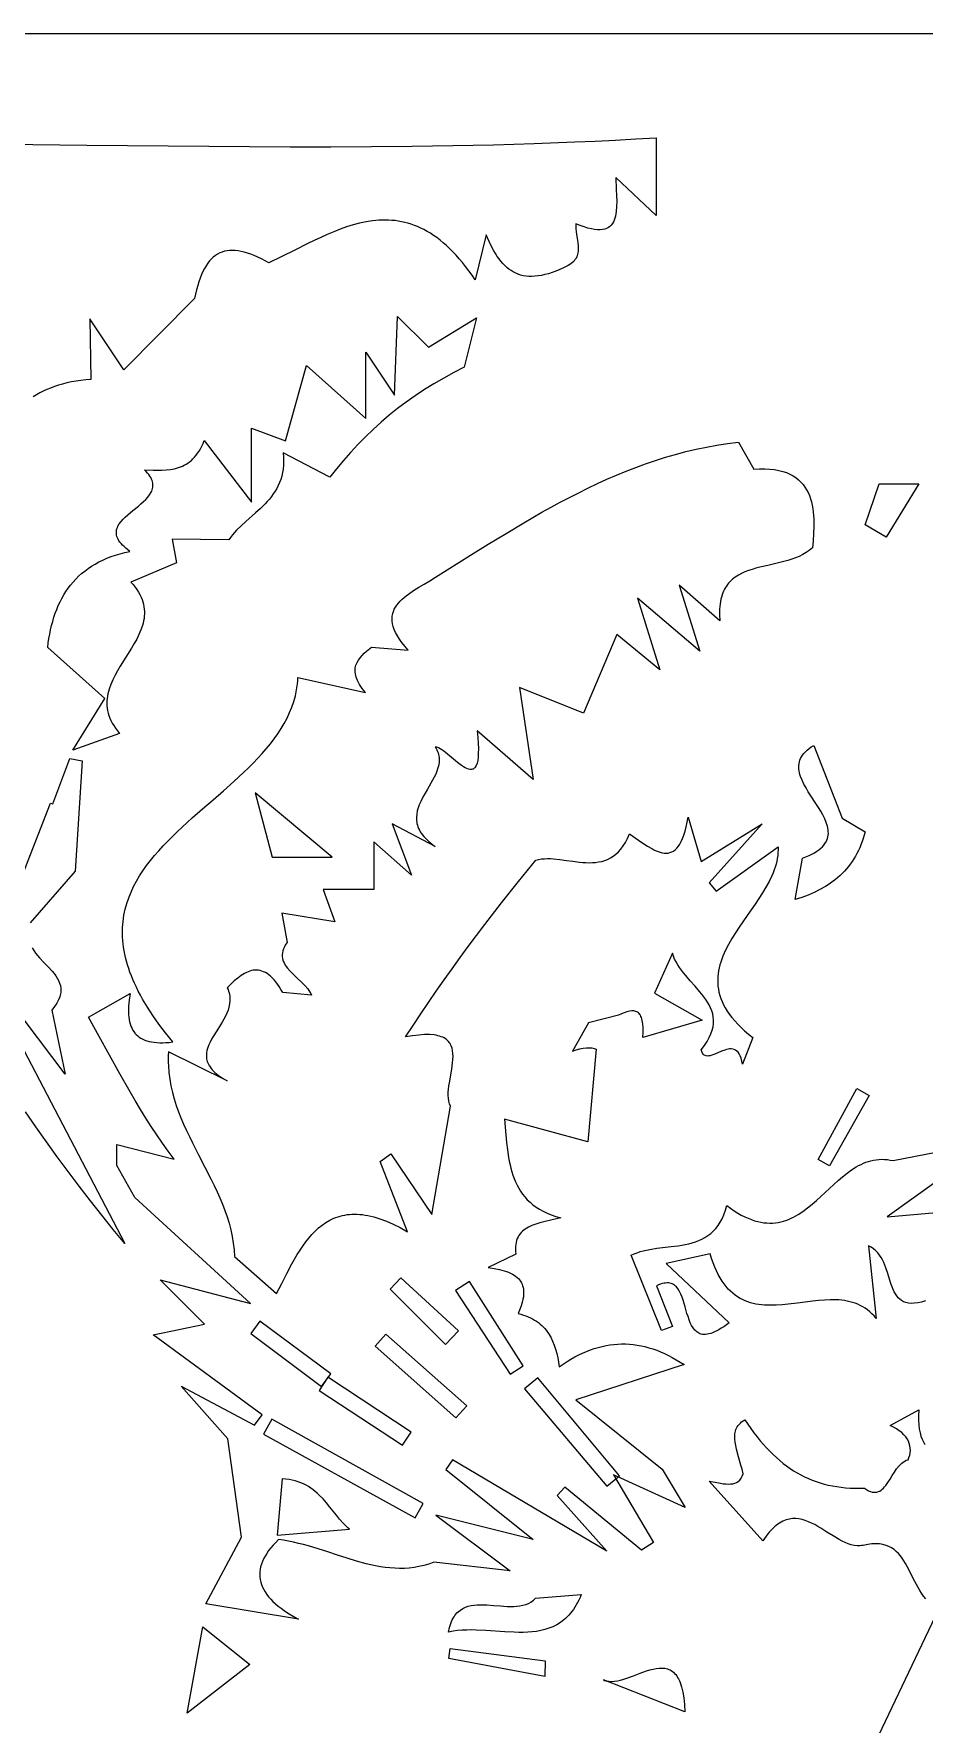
# Model space of a CAD drawing. Header units: metres. Extents: x 0 to 50, y 0 to 50.
# Drawn here: x 13.51 to 26.89, y 24.6 to 50 of the extents above; entities that cross this region are included whole.
import ezdxf

# ---------------------------------------------------------------- set-up
doc = ezdxf.new("R2010")
doc.units = ezdxf.units.M

msp = doc.modelspace()

# ---------------------------------------------------------------- linework, layer by layer
for points in [[(47, 50), (3, 50)], [(13.087022, 48.339705), (14.306271, 48.328288), (15.527049, 48.315659), (16.748932, 48.305836), (17.360156, 48.303231), (17.971498, 48.302834), (18.582905, 48.305147), (19.194325, 48.310671), (19.805704, 48.31991), (20.416989, 48.333364), (21.028128, 48.351536), (21.639067, 48.374928), (21.944446, 48.388738), (22.249755, 48.404042), (22.554987, 48.420902), (22.860137, 48.43938)], [(22.860137, 48.43938), (22.860294, 47.272518), (22.252221, 47.839022), (22.252221, 47.839022), (22.261338, 47.660299), (22.265576, 47.57256), (22.267824, 47.487597), (22.266749, 47.406677), (22.261017, 47.331071), (22.255989, 47.295657), (22.249296, 47.262048), (22.240774, 47.230402), (22.230254, 47.200879), (22.21757, 47.173635), (22.202556, 47.148832), (22.185045, 47.126626), (22.16487, 47.107177), (22.141865, 47.090643), (22.115864, 47.077183), (22.086699, 47.066956), (22.054203, 47.060121), (22.018212, 47.056836), (21.978557, 47.05726), (21.935072, 47.061551), (21.88759, 47.069869), (21.835945, 47.082372), (21.779971, 47.099218), (21.7195, 47.120567), (21.654367, 47.146577), (21.654367, 47.146577), (21.65224, 47.109106), (21.653829, 47.069756), (21.658195, 47.02888), (21.664398, 46.986834), (21.678561, 46.900643), (21.684643, 46.857207), (21.688808, 46.814015), (21.690115, 46.771423), (21.687627, 46.729783), (21.680404, 46.68945), (21.674724, 46.669885), (21.667508, 46.650779), (21.658638, 46.632176), (21.647998, 46.614122), (21.635471, 46.59666), (21.620938, 46.579834), (21.604283, 46.56369), (21.585387, 46.54827), (21.564135, 46.533619), (21.540408, 46.519782), (21.540408, 46.519782), (21.476172, 46.488229), (21.414187, 46.460149), (21.354391, 46.435492), (21.296726, 46.414207), (21.241132, 46.396244), (21.187551, 46.381552), (21.135923, 46.370081), (21.086188, 46.36178), (21.038287, 46.356599), (20.992162, 46.354487), (20.947752, 46.355393), (20.904999, 46.359267), (20.863843, 46.366058), (20.824225, 46.375717), (20.786085, 46.388191), (20.749365, 46.403432), (20.714005, 46.421387), (20.679945, 46.442008), (20.647127, 46.465242), (20.615491, 46.49104), (20.584978, 46.519351), (20.555528, 46.550125), (20.527083, 46.583311), (20.499582, 46.618858), (20.472967, 46.656715), (20.447179, 46.696834), (20.422158, 46.739162), (20.397844, 46.783649), (20.351103, 46.878899), (20.306482, 46.982179), (20.141703, 46.304893), (20.141703, 46.304893), (20.093757, 46.37472), (20.045787, 46.441236), (19.997794, 46.504498), (19.949777, 46.564565), (19.901738, 46.621498), (19.853677, 46.675354), (19.805594, 46.726194), (19.75749, 46.774075), (19.709364, 46.819057), (19.661218, 46.8612), (19.613052, 46.900561), (19.564866, 46.937201), (19.516661, 46.971178), (19.468436, 47.002551), (19.420194, 47.03138), (19.371933, 47.057723), (19.323655, 47.08164), (19.27536, 47.103189), (19.227048, 47.122429), (19.178719, 47.13942), (19.130375, 47.154221), (19.082015, 47.166891), (19.03364, 47.177488), (18.98525, 47.186072), (18.936846, 47.192702), (18.888428, 47.197437), (18.839997, 47.200336), (18.791553, 47.201458), (18.743096, 47.200862), (18.694628, 47.198608), (18.646147, 47.194753), (18.597656, 47.189358), (18.50064, 47.174182), (18.403584, 47.153551), (18.306492, 47.127938), (18.209366, 47.097816), (18.11221, 47.063657), (18.015028, 47.025934), (17.917822, 46.985118), (17.820597, 46.941682), (17.723355, 46.896099), (17.6261, 46.848842), (17.431565, 46.751192), (17.237018, 46.652511), (17.042486, 46.55658), (17.042486, 46.55658), (16.984567, 46.588746), (16.928272, 46.617985), (16.873587, 46.644272), (16.820498, 46.667586), (16.768992, 46.687904), (16.719054, 46.705203), (16.67067, 46.71946), (16.623827, 46.730652), (16.578511, 46.738758), (16.534707, 46.743753), (16.492402, 46.745615), (16.451581, 46.744322), (16.412231, 46.73985), (16.374339, 46.732177), (16.337889, 46.72128), (16.302868, 46.707137), (16.269263, 46.689724), (16.237058, 46.669019), (16.206241, 46.644999), (16.176797, 46.617641), (16.148713, 46.586923), (16.121973, 46.552821), (16.096566, 46.515313), (16.072476, 46.474376), (16.04969, 46.429988), (16.028193, 46.382126), (16.007972, 46.330766), (15.989013, 46.275886), (15.971302, 46.217464), (15.954825, 46.155476), (15.939568, 46.0899), (15.925517, 46.020713), (14.860433, 44.951917), (14.350602, 45.716664), (14.366604, 44.808499), (14.366604, 44.808499), (14.289914, 44.801455), (14.2157, 44.79247), (14.143914, 44.781583), (14.074511, 44.768828), (14.007442, 44.754244), (13.942663, 44.737868), (13.880125, 44.719735), (13.819783, 44.699882), (13.761589, 44.678348), (13.705498, 44.655168), (13.651461, 44.630379), (13.599433, 44.604018), (13.549367, 44.576122), (13.501217, 44.546728)], [(18.975567, 45.753324), (19.43781, 45.29108), (20.158333, 45.734479), (19.97792, 44.989159), (19.97792, 44.989159), (19.820657, 44.910043), (19.66838, 44.827825), (19.520905, 44.742481), (19.378047, 44.653987), (19.239619, 44.562319), (19.105437, 44.467454), (18.975316, 44.369367), (18.84907, 44.268034), (18.726514, 44.163433), (18.607463, 44.055538), (18.491732, 43.944326), (18.379135, 43.829773), (18.269487, 43.711855), (18.162603, 43.590549), (18.058299, 43.46583), (17.956387, 43.337675), (17.254094, 43.704733), (17.254094, 43.704733), (17.260329, 43.639526), (17.262571, 43.577278), (17.261014, 43.51785), (17.255853, 43.461103), (17.247282, 43.406898), (17.235496, 43.355095), (17.220688, 43.305557), (17.203054, 43.258142), (17.182787, 43.212713), (17.160082, 43.16913), (17.135133, 43.127254), (17.108135, 43.086946), (17.079282, 43.048066), (17.048768, 43.010475), (17.016788, 42.974035), (16.983536, 42.938605), (16.913994, 42.870223), (16.841697, 42.804215), (16.695056, 42.674868), (16.623823, 42.609302), (16.556054, 42.541656), (16.523954, 42.506706), (16.493304, 42.470818), (16.464297, 42.433854), (16.437129, 42.395674), (15.585784, 42.408989), (15.655497, 42.053006), (14.966622, 41.762067), (14.966622, 41.762067), (15.000603, 41.724021), (15.031139, 41.686255), (15.058342, 41.648758), (15.082321, 41.611522), (15.103187, 41.574538), (15.121051, 41.537794), (15.136022, 41.501282), (15.148211, 41.464991), (15.157729, 41.428914), (15.164686, 41.393038), (15.169191, 41.357356), (15.171357, 41.321857), (15.171292, 41.286532), (15.169108, 41.251371), (15.164915, 41.216364), (15.158822, 41.181502), (15.150942, 41.146775), (15.141383, 41.112173), (15.117673, 41.043308), (15.088575, 40.974829), (15.054973, 40.906659), (15.017749, 40.838721), (14.977787, 40.770937), (14.893179, 40.635524), (14.808216, 40.499803), (14.767808, 40.431634), (14.72996, 40.363157), (14.695556, 40.294294), (14.665478, 40.224968), (14.640609, 40.155102), (14.630404, 40.119942), (14.621833, 40.084618), (14.615005, 40.049121), (14.610032, 40.013441), (14.607024, 39.977567), (14.60609, 39.941492), (14.607342, 39.905203), (14.61089, 39.868694), (14.616844, 39.831952), (14.625315, 39.79497), (14.636412, 39.757736), (14.650247, 39.720243), (14.66693, 39.682479), (14.686571, 39.644435), (14.70928, 39.606102), (14.735168, 39.56747), (14.764346, 39.52853), (14.796923, 39.489271), (14.097054, 39.236372), (14.576503, 40.015477), (13.718889, 40.779833), (13.718889, 40.779833), (13.727171, 40.848264), (13.737032, 40.915553), (13.748509, 40.981664), (13.76164, 41.046561), (13.776462, 41.110206), (13.793013, 41.172564), (13.811331, 41.233599), (13.831453, 41.293273), (13.853416, 41.351551), (13.877259, 41.408396), (13.903019, 41.463771), (13.930734, 41.517641), (13.960441, 41.569969), (13.992177, 41.620718), (14.025981, 41.669853), (14.06189, 41.717336), (14.099942, 41.763131), (14.140174, 41.807203), (14.182624, 41.849514), (14.227329, 41.890029), (14.274327, 41.92871), (14.323656, 41.965522), (14.375353, 42.000428), (14.429456, 42.033392), (14.486002, 42.064377), (14.54503, 42.093346), (14.606576, 42.120265), (14.670679, 42.145095), (14.737375, 42.167801), (14.806703, 42.188347), (14.8787, 42.206696), (14.953404, 42.222811), (14.953404, 42.222811), (14.920818, 42.247337), (14.891412, 42.271362), (14.865088, 42.294902), (14.841747, 42.317973), (14.82129, 42.340591), (14.803619, 42.362773), (14.788635, 42.384533), (14.77624, 42.405889), (14.766335, 42.426856), (14.758822, 42.447449), (14.753601, 42.467686), (14.750575, 42.487582), (14.749645, 42.507153), (14.750712, 42.526415), (14.753678, 42.545384), (14.758444, 42.564077), (14.764911, 42.582508), (14.772982, 42.600694), (14.793537, 42.636396), (14.819321, 42.67131), (14.849546, 42.705564), (14.883422, 42.739286), (14.920162, 42.772604), (14.999076, 42.838541), (15.07998, 42.904398), (15.119206, 42.937616), (15.156564, 42.971198), (15.191266, 43.005271), (15.222522, 43.039965), (15.249543, 43.075407), (15.271542, 43.111724), (15.280412, 43.130251), (15.28773, 43.149045), (15.293398, 43.168121), (15.297317, 43.187497), (15.29939, 43.207188), (15.299517, 43.227209), (15.297599, 43.247578), (15.293539, 43.268309), (15.287237, 43.289419), (15.278596, 43.310924), (15.267515, 43.33284), (15.253898, 43.355183), (15.237645, 43.377969), (15.218657, 43.401214), (15.196837, 43.424933), (15.172086, 43.449144), (15.172086, 43.449144), (15.303571, 43.444674), (15.369103, 43.443614), (15.434113, 43.444409), (15.498315, 43.447864), (15.561424, 43.454782), (15.623154, 43.465967), (15.683218, 43.482223), (15.712536, 43.492504), (15.741331, 43.504354), (15.769567, 43.517874), (15.797208, 43.533164), (15.824218, 43.550324), (15.850561, 43.569456), (15.876203, 43.59066), (15.901106, 43.614035), (15.925236, 43.639684), (15.948557, 43.667705), (15.971032, 43.6982), (15.992627, 43.731269), (16.013305, 43.767013), (16.033031, 43.805532), (16.051769, 43.846927), (16.069483, 43.891297), (16.780882, 42.963748), (16.780882, 44.077109), (17.290167, 43.883932), (17.607058, 45.015688), (18.495588, 44.21829), (18.495588, 45.214871), (18.926217, 44.568927), (18.975567, 45.753324)], [(24.096733, 43.865857), (24.327816, 43.456938), (24.327816, 43.456938), (24.413249, 43.462267), (24.493336, 43.463167), (24.568238, 43.459809), (24.638116, 43.452363), (24.703129, 43.441), (24.76344, 43.42589), (24.819207, 43.407204), (24.870593, 43.385112), (24.917758, 43.359785), (24.960861, 43.331393), (25.000065, 43.300107), (25.03553, 43.266097), (25.067416, 43.229534), (25.095883, 43.190588), (25.121094, 43.14943), (25.143208, 43.10623), (25.162385, 43.061158), (25.178788, 43.014386), (25.192575, 42.966083), (25.203908, 42.916421), (25.212948, 42.865569), (25.219855, 42.813699), (25.22479, 42.76098), (25.227914, 42.707583), (25.229387, 42.653679), (25.229369, 42.599438), (25.225506, 42.490628), (25.21761, 42.382516), (25.206967, 42.276466), (25.206967, 42.276466), (25.161267, 42.238636), (25.112738, 42.205024), (25.061679, 42.175232), (25.008387, 42.148861), (24.95316, 42.125513), (24.896295, 42.104788), (24.83809, 42.086288), (24.778842, 42.069614), (24.65841, 42.040151), (24.53738, 42.013208), (24.418132, 41.985598), (24.359921, 41.970545), (24.303048, 41.954129), (24.247812, 41.935951), (24.19451, 41.915612), (24.143439, 41.892715), (24.094897, 41.866859), (24.049182, 41.837647), (24.006591, 41.804679), (23.967423, 41.767558), (23.949215, 41.747315), (23.931974, 41.725884), (23.915737, 41.703215), (23.900542, 41.679258), (23.886426, 41.653964), (23.873426, 41.627282), (23.861579, 41.599164), (23.850922, 41.569558), (23.841493, 41.538415), (23.833328, 41.505686), (23.826466, 41.471321), (23.820942, 41.435268), (23.816795, 41.39748), (23.814062, 41.357906), (23.812779, 41.316496), (23.812984, 41.2732), (23.818008, 41.180751), (23.205537, 41.717314), (23.516866, 40.725671), (22.578338, 41.521158), (22.915736, 40.446483), (22.267591, 40.975581), (21.766779, 39.794867), (20.807971, 40.176693), (21.01191, 38.794442), (20.169749, 39.527607), (20.169749, 39.527607), (20.179618, 39.427355), (20.185886, 39.338265), (20.188722, 39.259818), (20.188296, 39.191496), (20.184776, 39.132781), (20.178334, 39.083154), (20.169138, 39.042096), (20.157358, 39.009091), (20.143163, 38.983618), (20.135213, 38.973545), (20.126723, 38.96516), (20.117715, 38.9584), (20.108208, 38.953199), (20.098225, 38.949492), (20.087787, 38.947215), (20.065629, 38.946691), (20.041905, 38.951109), (20.016783, 38.959949), (19.990434, 38.972694), (19.963027, 38.988824), (19.93473, 39.007823), (19.87615, 39.05235), (19.81605, 39.102128), (19.755787, 39.153009), (19.696716, 39.200847), (19.668052, 39.222329), (19.640195, 39.241495), (19.613314, 39.257827), (19.587579, 39.270806), (19.563159, 39.279914), (19.540225, 39.284633), (19.540225, 39.284633), (19.554186, 39.262209), (19.566151, 39.239775), (19.576196, 39.217329), (19.584396, 39.194871), (19.590827, 39.1724), (19.595562, 39.149914), (19.598678, 39.127414), (19.600249, 39.104897), (19.599058, 39.059813), (19.592591, 39.014654), (19.581448, 38.969414), (19.56623, 38.924086), (19.54754, 38.878663), (19.525977, 38.833138), (19.502142, 38.787504), (19.476637, 38.741754), (19.423021, 38.649879), (19.369937, 38.557455), (19.345097, 38.511021), (19.322193, 38.464428), (19.301826, 38.417671), (19.284597, 38.370743), (19.271108, 38.323635), (19.261959, 38.276342), (19.257752, 38.228856), (19.259086, 38.181171), (19.26202, 38.157251), (19.266565, 38.133279), (19.272795, 38.109253), (19.280788, 38.085173), (19.290616, 38.061038), (19.302356, 38.036847), (19.316083, 38.012599), (19.331871, 37.988293), (19.349797, 37.963929), (19.369934, 37.939505), (19.392359, 37.915021), (19.417146, 37.890475), (19.44437, 37.865868), (19.474108, 37.841197), (19.506432, 37.816463), (19.54142, 37.791664), (18.893341, 38.129351), (19.185571, 37.358925), (18.620294, 37.8596), (18.620294, 37.143629), (17.855431, 37.143629), (18.029794, 36.659288), (17.234347, 36.786221), (17.31578, 36.349064), (17.31578, 36.349064), (17.293148, 36.315559), (17.274949, 36.283177), (17.260958, 36.251862), (17.250953, 36.221558), (17.244708, 36.192208), (17.242001, 36.163755), (17.242608, 36.136143), (17.246304, 36.109316), (17.252866, 36.083217), (17.26207, 36.05779), (17.273692, 36.032978), (17.287508, 36.008725), (17.303295, 35.984974), (17.320829, 35.96167), (17.360241, 35.916173), (17.403954, 35.871782), (17.450178, 35.828047), (17.542994, 35.740735), (17.586005, 35.696255), (17.624364, 35.650624), (17.641239, 35.627236), (17.65628, 35.60339), (17.669262, 35.579031), (17.679963, 35.554102), (17.248529, 35.597945), (17.248529, 35.597945), (17.222548, 35.64317), (17.196568, 35.684747), (17.170587, 35.722766), (17.144605, 35.757311), (17.118623, 35.788469), (17.092639, 35.816327), (17.066654, 35.840972), (17.040668, 35.86249), (17.01468, 35.880967), (16.98869, 35.896491), (16.962698, 35.909147), (16.936703, 35.919023), (16.910706, 35.926204), (16.884707, 35.930778), (16.858704, 35.93283), (16.832698, 35.932448), (16.806689, 35.929718), (16.780676, 35.924727), (16.75466, 35.91756), (16.728639, 35.908306), (16.702615, 35.897049), (16.676585, 35.883877), (16.650551, 35.868877), (16.624513, 35.852134), (16.57242, 35.813768), (16.520305, 35.769473), (16.468166, 35.71994), (16.416003, 35.665861), (16.416003, 35.665861), (16.427167, 35.641037), (16.436446, 35.616379), (16.443914, 35.591883), (16.449646, 35.567546), (16.453715, 35.543365), (16.456196, 35.519337), (16.456685, 35.471722), (16.451708, 35.424676), (16.441855, 35.378169), (16.427718, 35.332175), (16.409889, 35.286666), (16.38896, 35.241615), (16.365523, 35.196993), (16.340169, 35.152774), (16.31349, 35.10893), (16.258527, 35.022255), (16.205366, 34.936749), (16.180942, 34.894366), (16.158744, 34.852191), (16.139364, 34.810199), (16.123395, 34.768361), (16.111427, 34.72665), (16.104052, 34.685038), (16.101863, 34.643498), (16.102898, 34.622746), (16.105452, 34.602002), (16.109597, 34.581262), (16.115409, 34.560523), (16.122962, 34.539781), (16.132328, 34.519033), (16.143583, 34.498275), (16.156799, 34.477504), (16.172052, 34.456716), (16.189415, 34.435909), (16.208962, 34.415078), (16.230768, 34.39422), (16.254905, 34.373332), (16.281449, 34.352411), (16.342049, 34.310452), (16.413162, 34.268317), (15.532723, 34.704643), (15.532723, 34.704643), (15.529894, 34.651712), (15.52864, 34.5992), (15.528913, 34.547095), (15.530664, 34.495385), (15.538411, 34.393095), (15.551496, 34.292228), (15.569536, 34.192681), (15.592146, 34.094351), (15.618943, 33.997136), (15.649541, 33.900932), (15.683557, 33.805637), (15.720606, 33.711149), (15.760304, 33.617363), (15.802268, 33.524179), (15.846112, 33.431492), (15.891453, 33.3392), (15.985086, 33.155391), (16.080096, 32.971929), (16.173407, 32.787992), (16.218465, 32.695588), (16.261946, 32.602758), (16.303465, 32.509398), (16.342639, 32.415405), (16.379082, 32.320676), (16.412412, 32.22511), (16.442243, 32.128603), (16.468192, 32.031052), (16.489873, 31.932355), (16.506904, 31.832408), (16.5189, 31.73111), (16.525476, 31.628357), (17.15777, 31.075895), (17.15777, 31.075895), (17.233497, 31.226433), (17.30946, 31.375103), (17.386951, 31.51966), (17.426674, 31.589694), (17.467263, 31.657857), (17.508881, 31.723869), (17.55169, 31.78745), (17.595849, 31.848318), (17.641522, 31.906193), (17.68887, 31.960795), (17.738055, 32.011842), (17.789237, 32.059054), (17.842579, 32.10215), (17.898242, 32.140849), (17.956388, 32.174872), (18.017178, 32.203937), (18.048615, 32.216522), (18.080774, 32.227763), (18.113675, 32.237624), (18.147338, 32.246071), (18.181783, 32.253067), (18.217031, 32.258578), (18.253101, 32.262569), (18.290014, 32.265005), (18.32779, 32.265851), (18.36645, 32.265071), (18.406013, 32.262631), (18.4465, 32.258495), (18.48793, 32.252629), (18.530325, 32.244997), (18.573704, 32.235564), (18.618087, 32.224296), (18.663495, 32.211156), (18.709948, 32.196111), (18.806069, 32.160161), (18.906612, 32.116167), (19.011739, 32.063846), (19.12161, 32.002919), (18.712074, 33.05934), (18.871181, 33.170775), (19.491731, 32.263428), (19.76765, 33.888932), (19.76765, 33.888932), (19.753213, 33.925663), (19.743389, 33.965087), (19.737672, 34.006909), (19.73556, 34.050831), (19.736548, 34.096557), (19.740132, 34.143789), (19.745808, 34.192232), (19.753072, 34.241587), (19.787926, 34.442205), (19.801775, 34.540277), (19.806041, 34.587714), (19.807863, 34.63369), (19.806736, 34.677908), (19.802157, 34.720072), (19.793621, 34.759883), (19.780624, 34.797047), (19.772295, 34.814542), (19.762662, 34.831265), (19.751662, 34.847177), (19.739232, 34.862241), (19.725309, 34.876421), (19.709829, 34.889678), (19.69273, 34.901977), (19.673949, 34.91328), (19.653423, 34.92355), (19.631089, 34.932749), (19.606883, 34.940842), (19.580743, 34.94779), (19.552606, 34.953556), (19.522408, 34.958104), (19.45558, 34.963395), (19.379755, 34.963367), (19.294429, 34.957723), (19.199098, 34.946165), (19.093257, 34.928397), (19.093257, 34.928397), (19.207136, 35.102211), (19.322214, 35.274841), (19.438481, 35.446318), (19.555926, 35.616676), (19.674536, 35.785946), (19.794303, 35.954161), (19.915213, 36.121352), (20.037257, 36.287552), (20.284702, 36.617108), (20.536548, 36.943086), (20.792707, 37.265743), (21.053092, 37.585337), (21.053092, 37.585337), (21.094709, 37.595575), (21.137547, 37.602548), (21.1815, 37.606597), (21.226462, 37.608061), (21.272326, 37.607281), (21.318986, 37.604595), (21.414263, 37.594868), (21.511439, 37.581599), (21.609663, 37.567506), (21.708079, 37.555308), (21.757092, 37.550769), (21.805834, 37.547723), (21.854197, 37.54651), (21.902074, 37.547469), (21.94936, 37.550941), (21.995946, 37.557266), (22.041727, 37.566782), (22.086596, 37.579831), (22.130446, 37.596751), (22.17317, 37.617882), (22.214662, 37.643565), (22.254815, 37.67414), (22.293522, 37.709945), (22.330677, 37.751321), (22.366172, 37.798607), (22.399901, 37.852144), (22.431758, 37.912271), (22.461636, 37.979328), (22.461636, 37.979328), (22.595142, 37.886381), (22.662104, 37.840026), (22.728639, 37.796462), (22.794323, 37.757724), (22.826713, 37.740802), (22.858731, 37.725849), (22.890324, 37.71312), (22.921438, 37.702869), (22.952021, 37.695352), (22.98202, 37.690822), (23.011382, 37.689533), (23.040053, 37.69174), (23.06798, 37.697698), (23.095111, 37.70766), (23.121392, 37.721882), (23.14677, 37.740617), (23.171193, 37.764119), (23.194606, 37.792644), (23.216958, 37.826446), (23.238195, 37.865778), (23.258263, 37.910896), (23.277111, 37.962053), (23.294684, 38.019504), (23.310929, 38.083504), (23.325795, 38.154307), (23.339227, 38.232166), (23.537793, 37.565881), (24.452079, 38.128519), (23.657719, 37.243375), (23.762858, 37.120676), (24.691052, 37.786243), (24.691052, 37.786243), (24.692246, 37.742222), (24.690796, 37.698336), (24.686819, 37.654575), (24.680432, 37.610933), (24.671751, 37.567402), (24.660895, 37.523973), (24.647979, 37.480641), (24.633121, 37.437397), (24.616437, 37.394233), (24.598045, 37.351142), (24.556605, 37.265148), (24.509734, 37.179354), (24.45837, 37.0937), (24.403447, 37.008124), (24.345903, 36.922565), (24.226689, 36.751259), (24.108215, 36.579293), (24.051595, 36.492911), (23.997968, 36.406182), (23.948268, 36.319044), (23.903433, 36.231438), (23.883131, 36.18744), (23.864397, 36.143302), (23.847346, 36.099017), (23.832096, 36.054576), (23.818764, 36.009973), (23.807467, 35.965199), (23.798322, 35.920246), (23.791445, 35.875109), (23.786954, 35.829778), (23.784965, 35.784246), (23.785597, 35.738506), (23.788964, 35.69255), (23.795186, 35.64637), (23.804378, 35.599958), (23.816657, 35.553308), (23.832141, 35.506412), (23.850947, 35.459261), (23.873191, 35.411849), (23.89899, 35.364168), (23.928462, 35.316209), (23.961723, 35.267967), (23.99889, 35.219432), (24.040081, 35.170597), (24.085412, 35.121455), (24.135, 35.071999), (24.188963, 35.022219), (24.247416, 34.97211), (24.310478, 34.921663), (24.159394, 34.518699), (24.159394, 34.518699), (24.149419, 34.567202), (24.13749, 34.608973), (24.12374, 34.644416), (24.108303, 34.673935), (24.091315, 34.697935), (24.072908, 34.71682), (24.053217, 34.730995), (24.032377, 34.740863), (24.010521, 34.74683), (23.987784, 34.749298), (23.9643, 34.748673), (23.940203, 34.745359), (23.915628, 34.73976), (23.890708, 34.73228), (23.840371, 34.713297), (23.741468, 34.670553), (23.69505, 34.653261), (23.673068, 34.64705), (23.652084, 34.643002), (23.632232, 34.64152), (23.613645, 34.64301), (23.596459, 34.647874), (23.580807, 34.656519), (23.566823, 34.669347), (23.554642, 34.686764), (23.544398, 34.709173), (23.536225, 34.73698), (23.536225, 34.73698), (23.584575, 34.799679), (23.624967, 34.860124), (23.6578, 34.918428), (23.683469, 34.974705), (23.702372, 35.029068), (23.714906, 35.081631), (23.721469, 35.132509), (23.722458, 35.181813), (23.71827, 35.229659), (23.709302, 35.276159), (23.695952, 35.321428), (23.678617, 35.365579), (23.657694, 35.408726), (23.63358, 35.450982), (23.606672, 35.492461), (23.577369, 35.533278), (23.546067, 35.573544), (23.513162, 35.613375), (23.444138, 35.692185), (23.373474, 35.770614), (23.304349, 35.849575), (23.271356, 35.889538), (23.239939, 35.929974), (23.210496, 35.970998), (23.183424, 36.012723), (23.15912, 36.055262), (23.137981, 36.09873), (23.120405, 36.14324), (23.106789, 36.188905), (22.833805, 35.588834), (23.550074, 35.181863), (22.659194, 34.920426), (22.659194, 34.920426), (22.664165, 34.998786), (22.6645, 35.067441), (22.660401, 35.126825), (22.652074, 35.177377), (22.646388, 35.199477), (22.639721, 35.219532), (22.632099, 35.237597), (22.623547, 35.253726), (22.614091, 35.267975), (22.603756, 35.280397), (22.592567, 35.291048), (22.58055, 35.299981), (22.567731, 35.307251), (22.554134, 35.312913), (22.539786, 35.317021), (22.524712, 35.319631), (22.492488, 35.32057), (22.457665, 35.316168), (22.420446, 35.306861), (22.381037, 35.293084), (22.33964, 35.275275), (22.29646, 35.25387), (21.84555, 35.140625), (21.605593, 34.717382), (21.605593, 34.717382), (21.659938, 34.736678), (21.712827, 34.75101), (21.763518, 34.760586), (21.811274, 34.765612), (21.855353, 34.766296), (21.895015, 34.762843), (21.929521, 34.755461), (21.95813, 34.744357), (21.834522, 33.350971), (20.580467, 33.690964), (20.580467, 33.690964), (20.602312, 33.459609), (20.613598, 33.344291), (20.626894, 33.230157), (20.643525, 33.117919), (20.653506, 33.062732), (20.664817, 33.008285), (20.677626, 32.954667), (20.692096, 32.901965), (20.708395, 32.85027), (20.726687, 32.799669), (20.747139, 32.750252), (20.769916, 32.702106), (20.795183, 32.655322), (20.823107, 32.609987), (20.853854, 32.566189), (20.887588, 32.524019), (20.924476, 32.483564), (20.964683, 32.444914), (21.008376, 32.408156), (21.055719, 32.37338), (21.106878, 32.340674), (21.162019, 32.310127), (21.221309, 32.281828), (21.284911, 32.255865), (21.352993, 32.232328), (21.42572, 32.211304), (21.42572, 32.211304), (21.362713, 32.195154), (21.298846, 32.180067), (21.171666, 32.150113), (21.109922, 32.133757), (21.050454, 32.115491), (20.994046, 32.094572), (20.941483, 32.070254), (20.916888, 32.056589), (20.893548, 32.041796), (20.871561, 32.025782), (20.851026, 32.008453), (20.832039, 31.989718), (20.8147, 31.969482), (20.799106, 31.947654), (20.785356, 31.92414), (20.773546, 31.898846), (20.763776, 31.871681), (20.756144, 31.842552), (20.750746, 31.811364), (20.747682, 31.778026), (20.747049, 31.742445), (20.748946, 31.704527), (20.75347, 31.664179), (20.33452, 31.464573), (20.33452, 31.464573), (20.424271, 31.451856), (20.505747, 31.435653), (20.578962, 31.415838), (20.612474, 31.404536), (20.643926, 31.392283), (20.673319, 31.379065), (20.700653, 31.364864), (20.725931, 31.349665), (20.749154, 31.333452), (20.770324, 31.316209), (20.789442, 31.297921), (20.80651, 31.278572), (20.821529, 31.258146), (20.834501, 31.236627), (20.845427, 31.213999), (20.854309, 31.190246), (20.861148, 31.165353), (20.865947, 31.139304), (20.868705, 31.112083), (20.869426, 31.083674), (20.86811, 31.054062), (20.864759, 31.02323), (20.859374, 30.991163), (20.851957, 30.957844), (20.84251, 30.923259), (20.831035, 30.887391), (20.817531, 30.850224), (20.784448, 30.771932), (20.784448, 30.771932), (20.825405, 30.762036), (20.86451, 30.75076), (20.901809, 30.738143), (20.937348, 30.724227), (20.971174, 30.709053), (21.003332, 30.692663), (21.033867, 30.675095), (21.062826, 30.656393), (21.090255, 30.636596), (21.1162, 30.615746), (21.140705, 30.593883), (21.163818, 30.571048), (21.185584, 30.547282), (21.206049, 30.522627), (21.243259, 30.47081), (21.275815, 30.415924), (21.304085, 30.358298), (21.328434, 30.298257), (21.34923, 30.236129), (21.36684, 30.172242), (21.381631, 30.106922), (21.39397, 30.040498), (21.404223, 29.973295), (21.404223, 29.973295), (21.462785, 30.014113), (21.521341, 30.052333), (21.579892, 30.087959), (21.638438, 30.120993), (21.696979, 30.151437), (21.755518, 30.179296), (21.814054, 30.20457), (21.872589, 30.227265), (21.931122, 30.247381), (21.989655, 30.264922), (22.048188, 30.27989), (22.106722, 30.292289), (22.165258, 30.302121), (22.223797, 30.30939), (22.282339, 30.314096), (22.340885, 30.316245), (22.399435, 30.315838), (22.457991, 30.312877), (22.516553, 30.307367), (22.575121, 30.29931), (22.633697, 30.288707), (22.692282, 30.275564), (22.750875, 30.259881), (22.809478, 30.241662), (22.868092, 30.220909), (22.926717, 30.197626), (22.985353, 30.171815), (23.044002, 30.143479), (23.102665, 30.112621), (23.161341, 30.079243), (23.220032, 30.043348), (23.278739, 30.00494), (21.654819, 29.47496), (22.951919, 28.434711), (23.296268, 27.860795), (22.217906, 28.349699), (22.818654, 27.334823), (22.638573, 27.219567), (21.486846, 28.166846), (21.371445, 28.037347), (22.120965, 27.202168), (19.798254, 28.577416), (19.701058, 28.431725), (21.009801, 27.380439), (19.550767, 27.744075), (20.66547, 26.908048), (19.519201, 27.035122), (19.519201, 27.035122), (19.44454, 27.008977), (19.370316, 26.987576), (19.296497, 26.970683), (19.223049, 26.958062), (19.14994, 26.949474), (19.077139, 26.944682), (19.004612, 26.943451), (18.932329, 26.945543), (18.860255, 26.950721), (18.78836, 26.958748), (18.71661, 26.969387), (18.644973, 26.9824), (18.573418, 26.997552), (18.501911, 27.014605), (18.358915, 27.053466), (18.215727, 27.097087), (18.072087, 27.143573), (17.927739, 27.191027), (17.782422, 27.237555), (17.63588, 27.281259), (17.562068, 27.30146), (17.487852, 27.320244), (17.413201, 27.337374), (17.338082, 27.352614), (17.262463, 27.365726), (17.186311, 27.376473), (17.186311, 27.376473), (17.143988, 27.334584), (17.10514, 27.292944), (17.069753, 27.251556), (17.037812, 27.210424), (17.009306, 27.169553), (16.98422, 27.128946), (16.962541, 27.088607), (16.944256, 27.04854), (16.929351, 27.008749), (16.917813, 26.969238), (16.909629, 26.930011), (16.904785, 26.891071), (16.903268, 26.852423), (16.905064, 26.81407), (16.910161, 26.776017), (16.918544, 26.738268), (16.930201, 26.700825), (16.945118, 26.663694), (16.963282, 26.626878), (16.984678, 26.59038), (17.009295, 26.554206), (17.037119, 26.518358), (17.068135, 26.482841), (17.102331, 26.447659), (17.139694, 26.412816), (17.18021, 26.378314), (17.223866, 26.344159), (17.270648, 26.310355), (17.320542, 26.276904), (17.373537, 26.243812), (17.429618, 26.211082), (17.488771, 26.178718), (16.095945, 26.413335), (16.628735, 27.412317), (16.426335, 28.892174), (15.724971, 29.684037), (16.827089, 29.09624), (16.939365, 29.252261), (15.301056, 30.453894), (16.076294, 30.611812), (15.408098, 31.280008), (16.764917, 30.926055), (15.027562, 32.517107), (14.754411, 32.997852), (14.754411, 33.312086), (15.61947, 33.091722), (15.61947, 33.091722), (15.528858, 33.211323), (15.441053, 33.333087), (15.35574, 33.456941), (15.272604, 33.582814), (15.191329, 33.710632), (15.111601, 33.840322), (15.033105, 33.971813), (14.955525, 34.105032), (14.801855, 34.376362), (14.64807, 34.653732), (14.49165, 34.936563), (14.330074, 35.224272), (14.955679, 35.578917), (14.955679, 35.578917), (14.941627, 35.480685), (14.93373, 35.389259), (14.932161, 35.346115), (14.932216, 35.304692), (14.933924, 35.264996), (14.937313, 35.227034), (14.942413, 35.190813), (14.949251, 35.156339), (14.957856, 35.123619), (14.968257, 35.092659), (14.980482, 35.063466), (14.994561, 35.036047), (15.010521, 35.010407), (15.028391, 34.986554), (15.0482, 34.964493), (15.069976, 34.944233), (15.093748, 34.925778), (15.119544, 34.909136), (15.147394, 34.894313), (15.177325, 34.881315), (15.209367, 34.87015), (15.243547, 34.860824), (15.279895, 34.853343), (15.318438, 34.847713), (15.359207, 34.843943), (15.402228, 34.842037), (15.447532, 34.842002), (15.495145, 34.843845), (15.545098, 34.847573), (15.597418, 34.853192), (15.597418, 34.853192), (15.488018, 34.988818), (15.388139, 35.121049), (15.297533, 35.249971), (15.215954, 35.375672), (15.143152, 35.498239), (15.109966, 35.558375), (15.078881, 35.617761), (15.049868, 35.676406), (15.022894, 35.734323), (14.997929, 35.791522), (14.974942, 35.848014), (14.953903, 35.903809), (14.934779, 35.95892), (14.91754, 36.013356), (14.902156, 36.067129), (14.888595, 36.12025), (14.876827, 36.172729), (14.866819, 36.224578), (14.858543, 36.275807), (14.851966, 36.326428), (14.847057, 36.37645), (14.843786, 36.425886), (14.842122, 36.474746), (14.842033, 36.52304), (14.84349, 36.570781), (14.84646, 36.617978), (14.850913, 36.664644), (14.864145, 36.756421), (14.882937, 36.8462), (14.907042, 36.934068), (14.936213, 37.020113), (14.970201, 37.104422), (15.00876, 37.187082), (15.051642, 37.268181), (15.0986, 37.347806), (15.149385, 37.426045), (15.20375, 37.502984), (15.261449, 37.578711), (15.322233, 37.653314), (15.385854, 37.726879), (15.452066, 37.799495), (15.520621, 37.871248), (15.591271, 37.942226), (15.663768, 38.012516), (15.737866, 38.082205), (15.889872, 38.220133), (16.045309, 38.356707), (16.202196, 38.492626), (16.358553, 38.628589), (16.512401, 38.765295), (16.661758, 38.903442), (16.734134, 38.973275), (16.804645, 39.04373), (16.873043, 39.114895), (16.939081, 39.186857), (17.002512, 39.259704), (17.063087, 39.333523), (17.12056, 39.408401), (17.174682, 39.484425), (17.225207, 39.561683), (17.271886, 39.640263), (17.314473, 39.720251), (17.35272, 39.801736), (17.386378, 39.884803), (17.415201, 39.969541), (17.438942, 40.056038), (17.457352, 40.144379), (17.470184, 40.234654), (17.474431, 40.280543), (17.47719, 40.326948), (18.49236, 40.101291), (18.49236, 40.101291), (18.465871, 40.133816), (18.442123, 40.165298), (18.421032, 40.195772), (18.402513, 40.225268), (18.386481, 40.25382), (18.372853, 40.28146), (18.361542, 40.30822), (18.352464, 40.334133), (18.345535, 40.359231), (18.340669, 40.383546), (18.337782, 40.407111), (18.336789, 40.429958), (18.337605, 40.45212), (18.340145, 40.473629), (18.344325, 40.494517), (18.35006, 40.514816), (18.357265, 40.53456), (18.365856, 40.55378), (18.386853, 40.590779), (18.412375, 40.626072), (18.441742, 40.659919), (18.474277, 40.692578), (18.509301, 40.724308), (18.584104, 40.78602), (19.131803, 40.741169), (19.131803, 40.741169), (19.082764, 40.798458), (19.039868, 40.8533), (19.002899, 40.905789), (18.971643, 40.956022), (18.945886, 41.004095), (18.925412, 41.050102), (18.910006, 41.09414), (18.899454, 41.136303), (18.89354, 41.176688), (18.89205, 41.215391), (18.894769, 41.252506), (18.901483, 41.288129), (18.911975, 41.322356), (18.926032, 41.355282), (18.943438, 41.387004), (18.963979, 41.417616), (18.98744, 41.447214), (19.013605, 41.475894), (19.042261, 41.503751), (19.073191, 41.530881), (19.106182, 41.557379), (19.141019, 41.583342), (19.215369, 41.634041), (19.294522, 41.683742), (19.376759, 41.733211), (19.460362, 41.783213), (19.543612, 41.83451), (19.543612, 41.83451), (20.072843, 42.164828), (20.33839, 42.330014), (20.605244, 42.493533), (20.87392, 42.654122), (21.144933, 42.810518), (21.281476, 42.886748), (21.418796, 42.961456), (21.556957, 43.034484), (21.696024, 43.105674), (21.83606, 43.174868), (21.977131, 43.241907), (22.119301, 43.306635), (22.262633, 43.368893), (22.407193, 43.428524), (22.553044, 43.485369), (22.70025, 43.53927), (22.848877, 43.590069), (22.998989, 43.637609), (23.150649, 43.681732), (23.303922, 43.722279), (23.458872, 43.759093), (23.615564, 43.792016), (23.774062, 43.820889), (23.93443, 43.845556), (24.096733, 43.865857)], [(26.211408, 43.240361), (26.809313, 43.240361), (26.314226, 42.435845), (26.000378, 42.624154), (26.211408, 43.240361)], [(12.941219, 36.359041), (13.758112, 38.443147), (13.794327, 38.430152), (14.051751, 39.113316), (14.238261, 39.076428), (14.129124, 37.418996), (13.456535, 36.641723)], [(25.227694, 39.308754), (25.656481, 38.216374), (25.998523, 38.011474), (25.998523, 38.011474), (25.985307, 37.960851), (25.970663, 37.911585), (25.954608, 37.863663), (25.937159, 37.817071), (25.918332, 37.771793), (25.898144, 37.727816), (25.876611, 37.685126), (25.85375, 37.643708), (25.829578, 37.603547), (25.80411, 37.564631), (25.777364, 37.526943), (25.749357, 37.49047), (25.720103, 37.455198), (25.689621, 37.421113), (25.657927, 37.388199), (25.625037, 37.356443), (25.590968, 37.32583), (25.555736, 37.296347), (25.519358, 37.267978), (25.48185, 37.240709), (25.443229, 37.214527), (25.403512, 37.189417), (25.320855, 37.142354), (25.23401, 37.099408), (25.14311, 37.060462), (25.048288, 37.025403), (24.949675, 36.994117), (25.059076, 37.613553), (25.059076, 37.613553), (25.110012, 37.633572), (25.156802, 37.654111), (25.199573, 37.675153), (25.238451, 37.696683), (25.273562, 37.718687), (25.305033, 37.741149), (25.33299, 37.764054), (25.35756, 37.787387), (25.378868, 37.811132), (25.397042, 37.835276), (25.412208, 37.859801), (25.424492, 37.884693), (25.434021, 37.909938), (25.44092, 37.935519), (25.445317, 37.961422), (25.447338, 37.987632), (25.44711, 38.014133), (25.444758, 38.04091), (25.440409, 38.067948), (25.434189, 38.095231), (25.426226, 38.122746), (25.416644, 38.150475), (25.393135, 38.206521), (25.364671, 38.263245), (25.332265, 38.320529), (25.296929, 38.378249), (25.259672, 38.436285), (25.183444, 38.552819), (25.146496, 38.611073), (25.111673, 38.669158), (25.079987, 38.726952), (25.052449, 38.784333), (25.03007, 38.84118), (25.021132, 38.869366), (25.013862, 38.897372), (25.008388, 38.925185), (25.004836, 38.952788), (25.003332, 38.980166), (25.004003, 39.007305), (25.006974, 39.034189), (25.012374, 39.060803), (25.020327, 39.087132), (25.030961, 39.11316), (25.044402, 39.138873), (25.060776, 39.164255), (25.080209, 39.189291), (25.102828, 39.213966), (25.12876, 39.238265), (25.158131, 39.262173), (25.191067, 39.285674), (25.227694, 39.308754)], [(16.837006, 38.59412), (17.088881, 37.628597), (17.990018, 37.628597), (16.837006, 38.59412)], [(13.485634, 36.265509), (13.509291, 36.226822), (13.535696, 36.1894), (13.564339, 36.153067), (13.594711, 36.117646), (13.658599, 36.048838), (13.723279, 35.981566), (13.784671, 35.914417), (13.812859, 35.880449), (13.838694, 35.845983), (13.861667, 35.810843), (13.881267, 35.774852), (13.896985, 35.737834), (13.90831, 35.699613), (13.914733, 35.660013), (13.915742, 35.618857), (13.914058, 35.59764), (13.910829, 35.575969), (13.905992, 35.55382), (13.899483, 35.531172), (13.881194, 35.48429), (13.855451, 35.435147), (13.821746, 35.383567), (13.779567, 35.329373), (13.9784, 34.367854), (13.366019, 35.184361)], [(13.182937, 35.065128), (14.879381, 31.823306), (14.879381, 31.823306), (14.704027, 32.036754), (14.531091, 32.251892), (14.36052, 32.468684), (14.192257, 32.687089), (14.02625, 32.907071), (13.862444, 33.12859), (13.700785, 33.351609), (13.541219, 33.576088), (13.38369, 33.80199)], [(26.059306, 34.049447), (25.464897, 32.993834), (25.293317, 33.089435), (25.874029, 34.15205), (26.059306, 34.049447)], [(26.907184, 30.964592), (26.845656, 30.94622), (26.789498, 30.933792), (26.738399, 30.926998), (26.692045, 30.925529), (26.650122, 30.929077), (26.612319, 30.937332), (26.578321, 30.949986), (26.547816, 30.96673), (26.52049, 30.987254), (26.496031, 31.01125), (26.474125, 31.038409), (26.45446, 31.068421), (26.436721, 31.100978), (26.420597, 31.135771), (26.405773, 31.172491), (26.391938, 31.210829), (26.365978, 31.291122), (26.340212, 31.374179), (26.312135, 31.457529), (26.296448, 31.498541), (26.279244, 31.538699), (26.260209, 31.577694), (26.239032, 31.615218), (26.215398, 31.650961), (26.188995, 31.684614), (26.15951, 31.715869), (26.126629, 31.744416), (26.09004, 31.769946), (26.049428, 31.792151), (26.165342, 30.699339), (26.165342, 30.699339), (26.134146, 30.736072), (26.101913, 30.769686), (26.068682, 30.8003), (26.034492, 30.828031), (25.99938, 30.852997), (25.963384, 30.875316), (25.926544, 30.895106), (25.888896, 30.912484), (25.85048, 30.927568), (25.811332, 30.940476), (25.771492, 30.951325), (25.730998, 30.960233), (25.689887, 30.967319), (25.648198, 30.972698), (25.605969, 30.976491), (25.563238, 30.978813), (25.476424, 30.979519), (25.38806, 30.975758), (25.298452, 30.968472), (25.207904, 30.958603), (25.025213, 30.934883), (24.842428, 30.912131), (24.751763, 30.903473), (24.661991, 30.897883), (24.573416, 30.896303), (24.486344, 30.899674), (24.443467, 30.90351), (24.40108, 30.908938), (24.359222, 30.916074), (24.31793, 30.925037), (24.277242, 30.935944), (24.237197, 30.948912), (24.197833, 30.964061), (24.159188, 30.981507), (24.121301, 31.001368), (24.084209, 31.023762), (24.04795, 31.048806), (24.012563, 31.076619), (23.978086, 31.107318), (23.944556, 31.141021), (23.912013, 31.177845), (23.880495, 31.217908), (23.850038, 31.261328), (23.820683, 31.308223), (23.792466, 31.35871), (23.765426, 31.412908), (23.739601, 31.470933), (23.715029, 31.532904), (23.691748, 31.598938), (23.669798, 31.669154), (23.008348, 31.523559), (23.955694, 30.631966), (23.955694, 30.631966), (23.875914, 30.574756), (23.83886, 30.550825), (23.803619, 30.529884), (23.770136, 30.511839), (23.738355, 30.496597), (23.708217, 30.484063), (23.679668, 30.474143), (23.65265, 30.466744), (23.627106, 30.461771), (23.60298, 30.45913), (23.580216, 30.458727), (23.558756, 30.460467), (23.538544, 30.464258), (23.519523, 30.470005), (23.501637, 30.477614), (23.484829, 30.486991), (23.469042, 30.498041), (23.45422, 30.510671), (23.440307, 30.524787), (23.414977, 30.5571), (23.3926, 30.594227), (23.372723, 30.635416), (23.354893, 30.679915), (23.338655, 30.72697), (23.323559, 30.775831), (23.294973, 30.875958), (23.265512, 30.974276), (23.249319, 31.020875), (23.231549, 31.064766), (23.211747, 31.105194), (23.18946, 31.141409), (23.164235, 31.172658), (23.15038, 31.186184), (23.13562, 31.198187), (23.119899, 31.208573), (23.10316, 31.217246), (23.085347, 31.224114), (23.066403, 31.229081), (23.046272, 31.232055), (23.024896, 31.232941), (23.002219, 31.231644), (22.978185, 31.228072), (22.952737, 31.222129), (22.925818, 31.213722), (22.897372, 31.202758), (22.867342, 31.18914), (23.10573, 30.57619), (22.941068, 30.518814), (22.486599, 31.648708), (22.486599, 31.648708), (22.52882, 31.66937), (22.573022, 31.687251), (22.619025, 31.702647), (22.666646, 31.715851), (22.715704, 31.727161), (22.766018, 31.736871), (22.869688, 31.752674), (23.084108, 31.778079), (23.191954, 31.792407), (23.2454, 31.801012), (23.298288, 31.810971), (23.350434, 31.822579), (23.401657, 31.836131), (23.451777, 31.851924), (23.500611, 31.870253), (23.547977, 31.891412), (23.593695, 31.915697), (23.637583, 31.943404), (23.679459, 31.974828), (23.719141, 32.010265), (23.756449, 32.050009), (23.791201, 32.094356), (23.823214, 32.143602), (23.852309, 32.198042), (23.878302, 32.25797), (23.901013, 32.323684), (23.92026, 32.395477), (23.92026, 32.395477), (23.97698, 32.354056), (24.032402, 32.316561), (24.086562, 32.282884), (24.139496, 32.252913), (24.191239, 32.226539), (24.241827, 32.203651), (24.291296, 32.18414), (24.339682, 32.167894), (24.38702, 32.154804), (24.433346, 32.144759), (24.478696, 32.13765), (24.523105, 32.133366), (24.566609, 32.131798), (24.609245, 32.132834), (24.651046, 32.136364), (24.69205, 32.142279), (24.732292, 32.150468), (24.771808, 32.160821), (24.810633, 32.173229), (24.848804, 32.187579), (24.886355, 32.203764), (24.923323, 32.221671), (24.959743, 32.241192), (24.995651, 32.262215), (25.066074, 32.30833), (25.134878, 32.359134), (25.202348, 32.413746), (25.26877, 32.471285), (25.399614, 32.591614), (25.529695, 32.71307), (25.595164, 32.772016), (25.661299, 32.8286), (25.728387, 32.881939), (25.796712, 32.931153), (25.866561, 32.975359), (25.902147, 32.995309), (25.93822, 33.013676), (25.974817, 33.03035), (26.011974, 33.045222), (26.049725, 33.058181), (26.088108, 33.069117), (26.127157, 33.077919), (26.166909, 33.084477), (26.207399, 33.088682), (26.248663, 33.090423), (26.290736, 33.08959), (26.333654, 33.086072), (26.377453, 33.07976), (26.422169, 33.070543), (27.916502, 33.364707), (26.33037, 32.224675), (27.816059, 32.353851)], [(18.865087, 31.139272), (19.696459, 30.3079), (19.889943, 30.514487), (19.024736, 31.309015), (18.865087, 31.139272)], [(19.845846, 31.116835), (20.667733, 29.863556), (20.861677, 29.98943), (20.054491, 31.251952), (19.845846, 31.116835)], [(16.767724, 30.474944), (17.832562, 29.677797), (17.972556, 29.865288), (16.906406, 30.66055), (16.767724, 30.474944)], [(18.639503, 30.282198), (19.851925, 29.204033), (20.01478, 29.387428), (18.800369, 30.463488), (18.639503, 30.282198)], [(17.797214, 29.616428), (19.050493, 28.794541), (19.178954, 28.989636), (17.928952, 29.81656), (17.797214, 29.616428)], [(20.882559, 29.639895), (22.1203, 28.177109), (22.309945, 28.336802), (21.081385, 29.80716), (20.882559, 29.639895)], [(26.909684, 26.488923), (26.878108, 26.528507), (26.848671, 26.569922), (26.821085, 26.612856), (26.795064, 26.657), (26.770321, 26.70204), (26.723525, 26.793566), (26.678405, 26.884941), (26.632666, 26.973673), (26.608849, 27.01627), (26.584019, 27.057271), (26.557887, 27.096365), (26.530169, 27.133241), (26.500576, 27.167587), (26.468824, 27.199091), (26.434625, 27.227443), (26.397693, 27.25233), (26.357741, 27.273441), (26.314482, 27.290465), (26.267631, 27.303089), (26.2169, 27.311003), (26.162003, 27.313895), (26.102653, 27.311453), (26.038565, 27.303366), (25.96945, 27.289323), (25.96945, 27.289323), (25.947109, 27.285753), (25.924754, 27.283712), (25.879999, 27.283943), (25.835175, 27.289483), (25.790273, 27.299796), (25.745284, 27.314348), (25.700198, 27.332603), (25.655006, 27.354028), (25.609698, 27.378088), (25.518698, 27.431972), (25.427123, 27.489979), (25.334897, 27.547832), (25.288516, 27.575363), (25.241945, 27.601252), (25.195174, 27.624964), (25.148192, 27.645964), (25.100992, 27.663717), (25.053563, 27.677689), (25.005897, 27.687344), (24.957983, 27.69215), (24.909812, 27.691569), (24.885628, 27.689093), (24.861375, 27.685069), (24.837054, 27.679432), (24.812663, 27.672115), (24.788201, 27.66305), (24.763666, 27.652171), (24.739057, 27.63941), (24.714374, 27.624703), (24.689615, 27.60798), (24.664779, 27.589176), (24.639864, 27.568224), (24.61487, 27.545056), (24.589796, 27.519607), (24.564639, 27.491808), (24.5394, 27.461594), (24.514076, 27.428898), (24.463172, 27.35579), (23.656102, 28.253736), (23.656102, 28.253736), (23.744651, 28.237261), (23.828533, 28.222536), (23.868355, 28.216925), (23.906567, 28.213064), (23.943021, 28.211393), (23.977569, 28.212349), (24.010064, 28.21637), (24.040359, 28.223894), (24.068304, 28.235359), (24.093753, 28.251203), (24.116558, 28.271863), (24.136571, 28.297779), (24.153644, 28.329387), (24.167629, 28.367126), (24.167629, 28.367126), (24.151908, 28.432621), (24.134716, 28.496533), (24.099153, 28.619253), (24.067397, 28.734591), (24.054965, 28.789273), (24.045907, 28.841848), (24.041031, 28.892229), (24.041144, 28.940328), (24.043323, 28.963496), (24.047052, 28.98606), (24.052433, 29.00801), (24.059565, 29.029335), (24.068549, 29.050025), (24.079488, 29.070069), (24.09248, 29.089454), (24.107629, 29.108172), (24.125034, 29.12621), (24.144796, 29.143559), (24.167016, 29.160206), (24.191795, 29.176141), (24.191795, 29.176141), (24.237344, 29.108631), (24.283212, 29.043527), (24.329438, 28.980818), (24.376056, 28.920492), (24.423104, 28.862538), (24.470618, 28.806942), (24.518634, 28.753694), (24.567189, 28.70278), (24.616319, 28.654189), (24.666059, 28.607909), (24.716448, 28.563928), (24.76752, 28.522234), (24.819313, 28.482815), (24.871863, 28.445659), (24.925205, 28.410753), (24.979378, 28.378086), (25.034416, 28.347646), (25.090356, 28.319421), (25.147234, 28.293398), (25.205088, 28.269566), (25.263953, 28.247913), (25.323865, 28.228426), (25.384861, 28.211094), (25.446978, 28.195904), (25.510252, 28.182845), (25.574718, 28.171905), (25.640414, 28.163071), (25.707376, 28.156332), (25.77564, 28.151675), (25.845242, 28.149089), (25.916219, 28.148561), (25.988608, 28.150079), (25.988608, 28.150079), (26.020282, 28.128517), (26.050201, 28.111728), (26.078469, 28.09946), (26.105189, 28.091461), (26.130464, 28.087479), (26.154398, 28.087262), (26.177094, 28.090558), (26.198656, 28.097115), (26.219185, 28.10668), (26.238787, 28.119002), (26.257564, 28.133828), (26.27562, 28.150907), (26.293057, 28.169986), (26.309979, 28.190813), (26.342693, 28.236703), (26.374587, 28.286561), (26.406487, 28.338369), (26.439221, 28.390112), (26.473614, 28.439772), (26.510494, 28.485332), (26.530124, 28.505945), (26.550686, 28.524776), (26.572282, 28.541575), (26.595017, 28.556088), (26.618993, 28.568063), (26.644314, 28.57725), (26.644314, 28.57725), (26.658795, 28.611386), (26.669524, 28.646005), (26.676411, 28.680946), (26.679363, 28.716049), (26.678291, 28.751153), (26.673103, 28.786098), (26.663707, 28.820725), (26.650014, 28.854873), (26.631931, 28.888381), (26.609369, 28.92109), (26.582235, 28.95284), (26.550439, 28.983469), (26.51389, 29.012819), (26.472496, 29.040729), (26.426167, 29.067038), (26.374812, 29.091587), (26.805744, 29.324205), (26.805744, 29.324205), (26.802371, 29.243581), (26.802798, 29.169362), (26.806873, 29.101273), (26.814441, 29.039038), (26.825348, 28.98238), (26.839439, 28.931024), (26.856561, 28.884695), (26.876559, 28.843115), (26.89928, 28.80601)], [(16.960471, 28.961727), (19.240356, 27.703094), (19.360561, 27.920466), (17.083958, 29.184936), (16.960471, 28.961727)], [(17.242992, 28.288441), (17.163751, 27.444283), (18.254884, 27.533109), (18.254884, 27.533109), (18.228367, 27.554736), (18.202518, 27.57794), (18.152426, 27.628496), (18.103811, 27.683621), (18.055874, 27.742154), (17.958843, 27.864807), (17.908153, 27.926609), (17.854947, 27.987183), (17.798429, 28.045369), (17.768678, 28.073205), (17.7378, 28.100008), (17.705694, 28.125635), (17.672261, 28.149941), (17.637402, 28.172781), (17.601015, 28.194009), (17.563003, 28.213481), (17.523264, 28.231052), (17.481699, 28.246577), (17.438208, 28.259911), (17.392692, 28.270909), (17.34505, 28.279427), (17.295184, 28.285319), (17.242992, 28.288441)], [(21.735698, 26.551104), (21.735698, 26.551104), (21.717725, 26.509006), (21.698988, 26.468955), (21.679503, 26.430904), (21.659287, 26.394806), (21.638357, 26.360611), (21.61673, 26.328272), (21.594422, 26.297742), (21.571451, 26.268972), (21.547832, 26.241914), (21.523583, 26.216521), (21.49872, 26.192743), (21.47326, 26.170535), (21.44722, 26.149846), (21.420616, 26.130631), (21.365785, 26.096425), (21.308901, 26.067534), (21.250097, 26.043575), (21.189507, 26.024163), (21.127265, 26.008915), (21.063506, 25.997447), (20.998362, 25.989376), (20.931967, 25.984319), (20.864456, 25.981891), (20.795963, 25.981709), (20.72662, 25.98339), (20.585923, 25.990804), (20.30023, 26.011105), (20.157375, 26.017854), (20.086413, 26.019036), (20.015941, 26.018244), (19.946093, 26.015096), (19.877001, 26.009207), (19.808799, 26.000193), (19.741623, 25.987672), (19.741623, 25.987672), (19.756336, 26.056013), (19.774911, 26.11661), (19.785578, 26.144141), (19.797129, 26.169899), (19.809537, 26.193939), (19.822774, 26.216316), (19.836813, 26.237083), (19.851627, 26.256296), (19.867189, 26.274009), (19.883471, 26.290276), (19.918088, 26.318691), (19.955262, 26.341978), (19.994773, 26.360572), (20.036404, 26.37491), (20.079939, 26.385426), (20.125158, 26.392558), (20.171845, 26.396741), (20.219783, 26.398411), (20.268752, 26.398004), (20.318536, 26.395955), (20.419679, 26.388678), (20.521469, 26.380068), (20.622165, 26.373611), (20.671559, 26.37228), (20.720027, 26.372796), (20.767352, 26.375593), (20.813314, 26.381109), (20.857698, 26.389778), (20.900285, 26.402038), (20.940858, 26.418323), (20.979199, 26.43907), (21.01509, 26.464714), (21.032049, 26.479509), (21.048314, 26.495692), (21.735698, 26.551104)], [(25.553617, 23.070325), (27.109662, 26.329383)], [(16.050728, 26.066824), (16.753186, 25.5006), (15.815633, 24.768208), (16.050728, 26.066824)], [(21.189303, 25.321712), (19.745945, 25.591351), (19.76476, 25.742155), (21.195017, 25.554408), (21.189303, 25.321712)], [(23.292801, 24.790715), (22.067355, 25.268269), (22.067355, 25.268269), (22.086435, 25.260788), (22.10604, 25.254878), (22.126145, 25.250462), (22.146726, 25.247465), (22.189213, 25.245424), (22.233297, 25.248146), (22.278775, 25.255023), (22.325444, 25.265449), (22.373103, 25.278814), (22.421547, 25.294512), (22.519983, 25.330472), (22.619129, 25.368469), (22.717364, 25.403639), (22.765633, 25.418644), (22.813065, 25.43112), (22.859459, 25.440458), (22.90461, 25.44605), (22.948318, 25.447289), (22.990378, 25.443567), (23.010726, 25.439656), (23.030588, 25.434277), (23.049935, 25.427353), (23.068745, 25.418809), (23.08699, 25.40857), (23.104646, 25.396558), (23.121688, 25.382698), (23.138089, 25.366914), (23.153826, 25.34913), (23.168871, 25.32927), (23.183201, 25.307259), (23.19679, 25.283019), (23.209611, 25.256476), (23.221641, 25.227552), (23.232853, 25.196173), (23.243223, 25.162262), (23.252725, 25.125744), (23.261333, 25.086541), (23.275768, 24.999782), (23.286325, 24.901375), (23.292801, 24.790715)]]:
    msp.add_lwpolyline(points)

doc.saveas('drawing.dxf')
